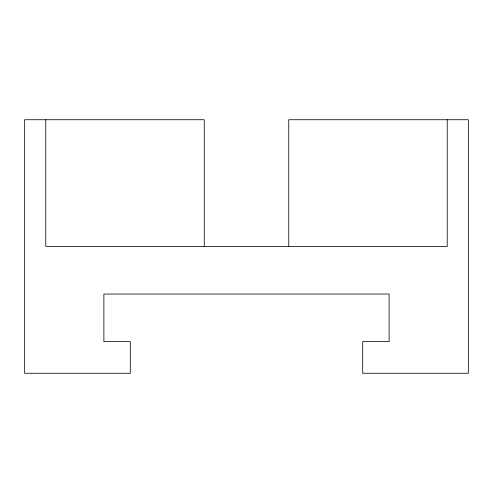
<?xml version="1.0" encoding="UTF-8"?>
<svg xmlns="http://www.w3.org/2000/svg" width="493" height="493" viewBox="0 0 493 493"><rect width="100%" height="100%" fill="white"/><g stroke="black" fill="none" stroke-linecap="round" stroke-linejoin="round"><path stroke-width="0.74" d="M447.219 119.731L447.219 246.5L45.781 246.5L45.781 119.731M288.756 246.5L288.756 119.731L468.35 119.731L468.35 373.269L362.706 373.269L362.706 341.581L389.119 341.581L389.119 294.038L103.881 294.038L103.881 341.581L130.294 341.581L130.294 373.269L24.65 373.269L24.65 119.731L204.244 119.731L204.244 246.5"/></g></svg>
